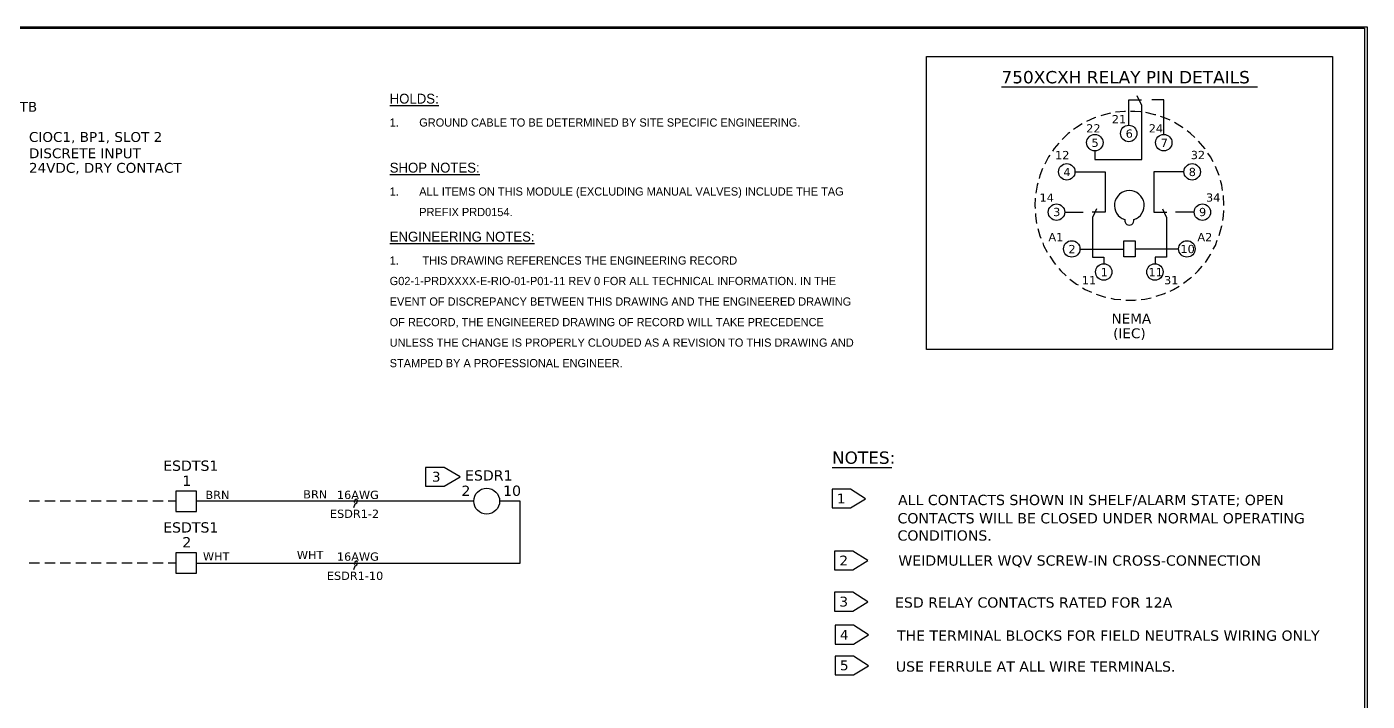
# Model space of a CAD drawing. Extents: x 9390 to 10234, y 0 to 536.
# Drawn here: x 9825.5 to 10233.8, y 331.1 to 536.4 of the extents above; entities that cross this region are included whole.
import ezdxf

# ---------------------------------------------------------------- set-up
doc = ezdxf.new("R2010")
doc.units = 0
doc.header["$LTSCALE"] = 10
doc.header["$MEASUREMENT"] = 0
for name, color, linetype in [('G02-1-PRDXXXX-E-MRIO-01-P01-01$0$ANNOTATION', 7, 'Continuous'), ('G02-1-PRDXXXX-E-MRIO-01-P01-01$0$ENGINEERING NOTE', 2, 'Continuous'), ('G02-1-PRDXXXX-E-MRIO-01-P01-01$0$TEXT-2', 2, 'Continuous'), ('G02-1-PRDXXXX-E-MRIO-01-P01-01$0$TITLE', 7, 'Continuous')]:
    doc.layers.add(name, color=color, linetype=linetype)
doc.layers.add('G02-1-PRDXXXX-E-MRIO-01-P01-01$0$View', color=251, linetype='Continuous', plot=False)
doc.styles.add('G02-1-PRDXXXX-E-MRIO-01-P01-01$0$PDF Verdana', font='verdana.ttf')
doc.styles.add('G02-1-PRDXXXX-E-MRIO-01-P01-01$0$Scovan Elec', font='')
doc.styles.get('G02-1-PRDXXXX-E-MRIO-01-P01-01$0$Scovan Elec').set_extended_font_data('Franklin Gothic Medium Cond')

# ---------------------------------------------------------------- blocks, each defined once
blk = doc.blocks.new('G02-1-PRDXXXX-E-MRIO-01-P01-01$0$DV-54809-ZX-560-00')
at = {"layer": 'G02-1-PRDXXXX-E-MRIO-01-P01-01$0$ANNOTATION', "lineweight": 25}
for points in [[(709.54, 527.32), (833.16, 527.32), (833.16, 438.16), (709.54, 438.16)], [(769.66, 471.19), (773.13, 471.19), (773.13, 466.36), (769.66, 466.36)], [(562.55, 402.27), (556.96, 402.27), (556.96, 396.51), (562.55, 396.51), (567.46, 399.39)], [(480.84, 395.07), (480.84, 388.81), (487.11, 388.81), (487.11, 395.07)], [(680.75, 395.58), (680.75, 389.91), (686.34, 389.91), (690.91, 392.7), (686.34, 395.58)], [(480.84, 376.28), (480.84, 370.01), (487.11, 370.01), (487.11, 376.28)], [(681.51, 376.79), (681.51, 371.03), (687.1, 371.03), (691.68, 373.91), (687.1, 376.79)], [(681.51, 364.25), (681.51, 358.5), (687.1, 358.5), (691.68, 361.38), (687.1, 364.25)], [(681.68, 354.18), (681.68, 348.42), (687.27, 348.42), (691.84, 351.3), (687.27, 354.18)], [(681.68, 344.78), (681.68, 339.11), (687.27, 339.11), (691.84, 341.9), (687.27, 344.78)]]:
    blk.add_lwpolyline(points, close=True, dxfattribs=at)
for points in [[(732.4, 518.09), (810.39, 518.09)], [(760.85, 498.53), (760.85, 495.99), (775.16, 495.99), (775.16, 512.42), (773.72, 515.38)], [(770.17, 510.64), (769.83, 510.64), (767.12, 510.39)], [(771.18, 506.41), (771.18, 514.11), (774.99, 514.11)], [(774.82, 510.47), (772.96, 510.64), (771.69, 510.64)], [(781.85, 503.53), (781.85, 514.11), (778.13, 514.11)], [(756.96, 506.83), (755.18, 505.73), (754.33, 505.14)], [(761.11, 508.78), (760.68, 508.7), (758.31, 507.59)], [(765.59, 510.05), (763.65, 509.63), (762.63, 509.29)], [(779.4, 509.54), (779.06, 509.63), (776.35, 510.3)], [(783.71, 507.93), (782.02, 508.7), (780.83, 509.12)], [(787.69, 505.65), (787.52, 505.73), (785.07, 507.26)], [(753.15, 504.21), (752.72, 503.87), (750.86, 502.09)], [(791.25, 502.68), (789.98, 503.87), (788.96, 504.72)], [(749.85, 500.99), (748.41, 499.38), (747.9, 498.53)], [(794.38, 499.21), (794.3, 499.38), (792.35, 501.58)], [(747.05, 497.26), (746.71, 496.76), (745.53, 494.56)], [(796.84, 495.32), (796.08, 496.76), (795.23, 497.94)], [(744.85, 493.2), (744.09, 491.08), (743.83, 490.24)], [(754.76, 492.18), (763.99, 492.18), (763.99, 479.91), (760.01, 479.91)], [(787.95, 492.18), (778.8, 492.18), (778.8, 479.91), (782.7, 479.91)], [(798.7, 491.08), (797.52, 493.88)], [(743.41, 488.8), (743.24, 488.12), (742.82, 485.75)], [(799.72, 486.51), (799.46, 488.12), (799.12, 489.56)], [(742.65, 484.23), (742.56, 481.94), (742.65, 481.09)], [(800.14, 481.94), (799.97, 484.99)], [(742.73, 479.57), (742.73, 478.81), (743.07, 476.52)], [(751.62, 479.91), (757.3, 479.91)], [(761.36, 481.01), (760.09, 478.3), (760.09, 466.27), (763.56, 466.27), (763.56, 464.16)], [(781.43, 481.01), (782.61, 478.3), (782.61, 466.27), (779.14, 466.27), (779.14, 464.16)], [(791.08, 479.91), (785.41, 479.91)], [(799.8, 477.37), (799.97, 478.81), (800.06, 480.5)], [(743.41, 475), (744.09, 472.71), (744.34, 472.03)], [(798.7, 472.88), (799.46, 475.76), (799.55, 475.84)], [(744.93, 470.59), (745.19, 469.83), (746.29, 467.8)], [(796.84, 468.65), (797.52, 469.83), (798.11, 471.44)], [(747.05, 466.53), (748.41, 464.5), (748.83, 463.99)], [(756.36, 468.73), (769.66, 468.73)], [(786.42, 468.73), (773.13, 468.73)], [(794.47, 464.67), (796.08, 467.04), (796.16, 467.29)], [(749.85, 462.8), (750.44, 462.13), (752.05, 460.6)], [(791.33, 461.19), (792.27, 462.13), (793.45, 463.48)], [(753.23, 459.59), (755.18, 458.06), (755.69, 457.81)], [(783.8, 455.94), (784.81, 456.45), (786.51, 457.47)], [(787.78, 458.32), (789.98, 460.01), (790.23, 460.18)], [(757.04, 456.96), (757.89, 456.45), (759.75, 455.61)], [(761.19, 455.01), (763.65, 454.17), (764.15, 454.08)], [(765.68, 453.74), (766.69, 453.49), (768.73, 453.32)], [(770.25, 453.15), (772.96, 453.15), (773.38, 453.24)], [(774.91, 453.4), (776.01, 453.49), (777.96, 453.91)], [(779.48, 454.34), (782.02, 455.18), (782.36, 455.35)], [(680.75, 402.19), (698.96, 402.19)], [(535.03, 390.08), (535.46, 391.18), (535.96, 391.43), (536.22, 392.2), (535.96, 392.62), (535.46, 392.45), (535.2, 391.69), (535.29, 391.43)], [(439.35, 391.94), (436.22, 391.94)], [(444.1, 391.94), (440.96, 391.94)], [(448.75, 391.94), (445.62, 391.94)], [(453.49, 391.94), (450.36, 391.94)], [(458.15, 391.94), (455.02, 391.94)], [(462.81, 391.94), (459.76, 391.94)], [(467.55, 391.94), (464.42, 391.94)], [(472.21, 391.94), (469.07, 391.94)], [(476.95, 391.94), (473.81, 391.94)], [(480.84, 391.94), (478.47, 391.94)], [(571.7, 391.94), (487.11, 391.94)], [(487.11, 373.14), (585.75, 373.14), (585.75, 391.94), (579.49, 391.94)], [(439.35, 373.14), (436.22, 373.14)], [(444.1, 373.14), (440.96, 373.14)], [(448.75, 373.14), (445.62, 373.14)], [(453.49, 373.14), (450.36, 373.14)], [(458.15, 373.14), (455.02, 373.14)], [(462.81, 373.14), (459.76, 373.14)], [(467.55, 373.14), (464.42, 373.14)], [(472.21, 373.14), (469.07, 373.14)], [(476.95, 373.14), (473.81, 373.14)], [(480.84, 373.14), (478.47, 373.14)], [(535.03, 371.2), (535.46, 372.3), (535.96, 372.55), (536.22, 373.31), (535.96, 373.82), (535.46, 373.57), (535.2, 372.81), (535.29, 372.55)]]:
    blk.add_lwpolyline(points, dxfattribs=at)
blk.add_lwpolyline([(772.7, 477.67, 6.365422), (769.92, 477.67, 1.224961), (772.67, 477.68)], format="xyb", dxfattribs=at)
for centre, radius in [((771.14, 503.91), 2.5), ((760.81, 501.12), 2.5), ((781.81, 501.12), 2.5), ((752.26, 492.23), 2.5), ((790.45, 492.23), 2.5), ((749.13, 479.95), 2.5), ((793.58, 479.95), 2.5), ((753.78, 468.77), 2.5), ((788.84, 468.77), 2.5), ((763.52, 461.75), 2.5), ((779.1, 461.75), 2.5), ((575.55, 391.98), 3.94)]:
    blk.add_circle(centre, radius, dxfattribs=at)
at = {"layer": 'G02-1-PRDXXXX-E-MRIO-01-P01-01$0$ANNOTATION', "attachment_point": 4, "style": 'G02-1-PRDXXXX-E-MRIO-01-P01-01$0$PDF Verdana'}
for s, insert, char_height in [('750XCXH RELAY PIN DETAILS', (732.36, 521.01), 3.7542), ('STD TB', (423.66, 511.99), 3.003), ('22', (758.18, 505.46), 2.503), ('21', (765.97, 508.26), 2.503), ('24', (777.23, 505.46), 2.503), ('CIOC1, BP1, SLOT 2', (436.11, 502.6), 3.0034), ('5', (759.79, 501.06), 2.5), ('6', (770.2, 503.85), 2.5), ('7', (780.87, 501.06), 2.5), ('DISCRETE INPUT', (436.11, 497.85), 3.0034), ('12', (748.7, 497.33), 2.503), ('32', (790.02, 497.33), 2.503), ('24VDC, DRY CONTACT', (436.11, 493.2), 3.0034), ('4', (751.24, 492.17), 2.5), ('8', (789.42, 492.17), 2.5), ('14', (743.96, 484.38), 2.503), ('34', (794.67, 484.38), 2.503), ('3', (748.11, 479.98), 2.5), ('9', (792.55, 479.98), 2.5), ('A2', (792.05, 472.36), 2.503), ('A1', (746.67, 472.36), 2.503), ('2', (752.76, 468.72), 2.5), ('10', (786.88, 468.72), 2.503), ('1', (762.58, 461.69), 2.5), ('11', (777.15, 461.69), 2.503), ('11', (756.83, 459.23), 2.503), ('31', (781.89, 459.23), 2.503), ('NEMA', (765.89, 447.55), 3.003), ('(IEC)', (766.39, 442.81), 3.003), ('ESDTS1', (477, 402.75), 3.129), ('NOTES:', (680.71, 405.19), 3.754), ('3', (558.88, 399.39), 3), ('ESDR1', (568.95, 399.79), 3.129), ('1', (482.84, 398.18), 3.13), ('2', (567.85, 395.13), 3.13), ('10', (580.55, 395.13), 3.129), ('BRN', (489.87, 393.88), 2.503), ('BRN', (519.67, 394.05), 2.503), ('16AWG', (529.92, 393.88), 2.503), ('1', (682.23, 392.78), 3), ('ALL CONTACTS SHOWN IN SHELF/ALARM STATE; OPEN', (700.86, 392.09), 3.1285), ('ESDR1-2', (527.8, 388.12), 2.503), ('CONTACTS WILL BE CLOSED UNDER NORMAL OPERATING', (700.69, 386.75), 3.1285), ('ESDTS1', (477, 383.96), 3.129), ('2', (482.84, 379.47), 3.13), ('CONDITIONS.', (700.69, 381.5), 3.1285), ('WHT', (489.11, 375.17), 2.503), ('WHT', (517.73, 375.59), 2.503), ('16AWG', (529.92, 375.08), 2.503), ('2', (683, 373.9), 3), ('WEIDMULLER WQV SCREW-IN CROSS-CONNECTION', (700.95, 373.63), 3.1285), ('ESDR1-10', (526.87, 369.24), 2.503), ('3', (683, 361.37), 3), ('ESD RELAY CONTACTS RATED FOR 12A', (699.93, 361.1), 3.1285), ('4', (683.17, 351.3), 3), ('THE TERMINAL BLOCKS FOR FIELD NEUTRALS WIRING ONLY', (700.52, 351.02), 3.1285), ('5', (683.17, 341.98), 3), ('USE FERRULE AT ALL WIRE TERMINALS.', (700.18, 341.62), 3.1285)]:
    blk.add_mtext(s, dxfattribs=dict(at, insert=insert, char_height=char_height))

msp = doc.modelspace()

# ---------------------------------------------------------------- linework, layer by layer
at = {"layer": 'G02-1-PRDXXXX-E-MRIO-01-P01-01$0$TITLE'}
msp.add_lwpolyline([(9390, 536.37), (10233.77, 536.37), (10233.77, 42.04), (9390, 42.04)], close=True, dxfattribs=at)
at = {"layer": 'G02-1-PRDXXXX-E-MRIO-01-P01-01$0$View'}
msp.add_lwpolyline([(9390, 536), (10233, 536), (10233, 43), (9390, 43)], close=True, dxfattribs=at)

# ---------------------------------------------------------------- block references
msp.add_blockref('G02-1-PRDXXXX-E-MRIO-01-P01-01$0$DV-54809-ZX-560-00', (9390, 0))

# ---------------------------------------------------------------- texts
at = {"layer": 'G02-1-PRDXXXX-E-MRIO-01-P01-01$0$ENGINEERING NOTE', "insert": (9936, 474), "char_height": 2.5, "width": 144, "attachment_point": 1, "style": 'G02-1-PRDXXXX-E-MRIO-01-P01-01$0$Scovan Elec'}
msp.add_mtext('\\pxsm1.5;{\\H1.2x;\\LENGINEERING NOTES:\\P\\pi-3,l3,s*,t3,36;}1.^ITHIS DRAWING REFERENCES THE ENGINEERING RECORD G02-1-PRDXXXX-E-RIO-01-P01-11 REV 0 FOR ALL TECHNICAL INFORMATION{\\H0.99999x;. IN THE EVENT OF DISCREPANCY BETWEEN THIS DRAWING AND THE ENGINEERED DRAWING OF RECORD, THE ENGINEERED DRAWING OF RECORD WILL TAKE PRECEDENCE UNLESS THE CHANGE IS PROPERLY CLOUDED AS A REVISION TO THIS DRAWING AND STAMPED BY A PROFESSIONAL ENGINEER.}', dxfattribs=at)
at = {"layer": 'G02-1-PRDXXXX-E-MRIO-01-P01-01$0$TEXT-2', "char_height": 3, "attachment_point": 1, "style": 'G02-1-PRDXXXX-E-MRIO-01-P01-01$0$Scovan Elec'}
for s, gutter_width, insert in [('\\pxsm1.5;{\\LHOLDS:\\P\\pi-3,l3,s*,t3;\\H0.83333x;\\l1.^IGROUND CABLE TO BE DETERMINED BY SITE SPECIFIC ENGINEERING.}', 12.5, (9936, 516)), ('\\pxsm1.5;{\\LSHOP NOTES:\\P\\pi-3,l3,s*,t3;\\H0.83333x;\\l1.^IALL ITEMS ON THIS MODULE (EXCLUDING MANUAL VALVES) INCLUDE THE TAG PREFIX PRD0154.}', 12, (9936, 495))]:
    msp.add_mtext_dynamic_manual_height_columns(s, width=144, gutter_width=gutter_width, heights=[0], dxfattribs=dict(at, insert=insert))

doc.saveas('drawing.dxf')
